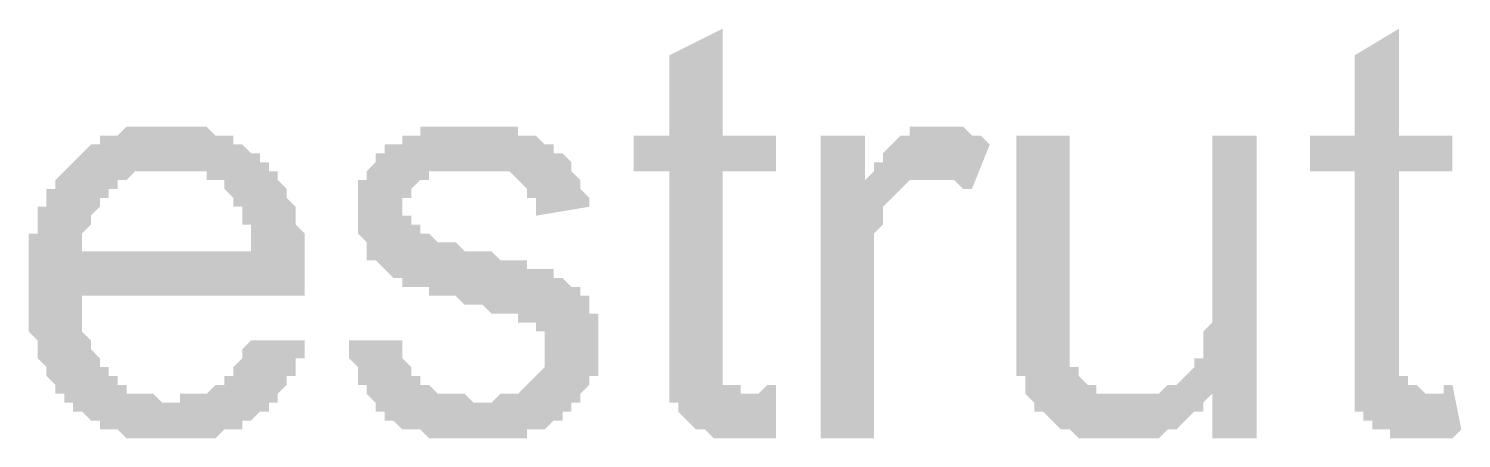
# Model space of a CAD drawing. Header units: millimetres. Extents: x 3949 to 6037, y -1956 to 1273.
# Drawn here: x 4943.98 to 4951.84, y -1666.15 to -1663.9 of the extents above; entities that cross this region are included whole.
import ezdxf

# ---------------------------------------------------------------- set-up
doc = ezdxf.new("R2010")
doc.units = ezdxf.units.MM
doc.layers.add('PADRÃO DE ENTRADA', color=7, linetype='Continuous', lineweight=0)

msp = doc.modelspace()

# ---------------------------------------------------------------- hatches: boundary and pattern name
at = {"layer": 'PADRÃO DE ENTRADA', "transparency": 33554559}
for points in [[(4948.0768, -1665.8569), (4948.0768, -1666.101), (4948.0768, -1666.1499), (4948.0279, -1666.1499), (4947.9791, -1666.1499), (4947.9791, -1666.1499), (4947.9303, -1666.1499), (4947.8815, -1666.1499), (4947.8815, -1666.1499), (4947.8327, -1666.1499), (4947.8327, -1666.1499), (4947.7838, -1666.1499), (4947.735, -1666.1499), (4947.735, -1666.1499), (4947.6862, -1666.101), (4947.6862, -1666.101), (4947.6374, -1666.101), (4947.6374, -1666.101), (4947.5886, -1666.0522), (4947.5886, -1666.0522), (4947.5397, -1666.0034), (4947.5397, -1666.0034), (4947.5397, -1665.9546), (4947.5397, -1665.9546), (4947.4909, -1665.9546), (4947.4909, -1665.9058), (4947.4909, -1665.9058), (4947.4909, -1665.8569), (4947.4909, -1665.8081), (4947.4909, -1665.8081), (4947.4909, -1665.7593), (4947.4909, -1665.7105), (4947.4909, -1665.6617), (4947.4909, -1665.6617), (4947.4909, -1664.6853), (4947.2956, -1664.6853), (4947.2956, -1664.49), (4947.4909, -1664.49), (4947.4909, -1664.0506), (4947.7838, -1663.9041), (4947.7838, -1664.49), (4948.0768, -1664.49), (4948.0768, -1664.6853), (4947.7838, -1664.6853), (4947.7838, -1665.6617), (4947.7838, -1665.7105), (4947.7838, -1665.7593), (4947.7838, -1665.7593), (4947.7838, -1665.8081), (4947.7838, -1665.8081), (4947.7838, -1665.8569), (4947.8327, -1665.8569), (4947.8327, -1665.8569), (4947.8815, -1665.8569), (4947.8815, -1665.9058), (4947.9303, -1665.9058), (4947.9303, -1665.9058), (4947.9791, -1665.9058), (4947.9791, -1665.9058), (4948.0279, -1665.8569), (4948.0768, -1665.8569)], [(4951.7871, -1665.8569), (4951.8359, -1666.101), (4951.7871, -1666.1499), (4951.7383, -1666.1499), (4951.7383, -1666.1499), (4951.6895, -1666.1499), (4951.6895, -1666.1499), (4951.6407, -1666.1499), (4951.6407, -1666.1499), (4951.5918, -1666.1499), (4951.543, -1666.1499), (4951.4942, -1666.1499), (4951.4942, -1666.1499), (4951.4454, -1666.1499), (4951.4454, -1666.101), (4951.3966, -1666.101), (4951.3966, -1666.101), (4951.3477, -1666.101), (4951.3477, -1666.0522), (4951.2989, -1666.0522), (4951.2989, -1666.0034), (4951.2501, -1666.0034), (4951.2501, -1665.9546), (4951.2501, -1665.9546), (4951.2501, -1665.9546), (4951.2501, -1665.9058), (4951.2501, -1665.9058), (4951.2501, -1665.8569), (4951.2501, -1665.8081), (4951.2501, -1665.8081), (4951.2501, -1665.7593), (4951.2501, -1665.7105), (4951.2501, -1665.6617), (4951.2501, -1665.6617), (4951.2501, -1664.6853), (4951.006, -1664.6853), (4951.006, -1664.49), (4951.2501, -1664.49), (4951.2501, -1664.0506), (4951.4942, -1663.9041), (4951.4942, -1664.49), (4951.7871, -1664.49), (4951.7871, -1664.6853), (4951.4942, -1664.6853), (4951.4942, -1665.6617), (4951.4942, -1665.7105), (4951.4942, -1665.7593), (4951.4942, -1665.7593), (4951.4942, -1665.8081), (4951.543, -1665.8081), (4951.543, -1665.8569), (4951.543, -1665.8569), (4951.5918, -1665.8569), (4951.5918, -1665.8569), (4951.6407, -1665.9058), (4951.6407, -1665.9058), (4951.6895, -1665.9058), (4951.6895, -1665.9058), (4951.7383, -1665.9058), (4951.7383, -1665.8569), (4951.7871, -1665.8569)], [(4945.7334, -1665.6128), (4946.0263, -1665.6128), (4946.0263, -1665.6128), (4946.0263, -1665.6617), (4946.0263, -1665.7105), (4946.0263, -1665.7105), (4946.0751, -1665.7593), (4946.0751, -1665.7593), (4946.0751, -1665.8081), (4946.1239, -1665.8081), (4946.1239, -1665.8569), (4946.1239, -1665.8569), (4946.1728, -1665.8569), (4946.1728, -1665.8569), (4946.2216, -1665.9058), (4946.2216, -1665.9058), (4946.2704, -1665.9058), (4946.2704, -1665.9058), (4946.3192, -1665.9058), (4946.368, -1665.9058), (4946.4169, -1665.9546), (4946.4169, -1665.9546), (4946.4169, -1665.9546), (4946.4657, -1665.9546), (4946.5145, -1665.9546), (4946.5633, -1665.9058), (4946.5633, -1665.9058), (4946.6122, -1665.9058), (4946.661, -1665.9058), (4946.661, -1665.9058), (4946.7098, -1665.8569), (4946.7098, -1665.8569), (4946.7098, -1665.8569), (4946.7586, -1665.8081), (4946.7586, -1665.8081), (4946.8074, -1665.7593), (4946.8074, -1665.7593), (4946.8074, -1665.7105), (4946.8074, -1665.7105), (4946.8074, -1665.6617), (4946.8074, -1665.6617), (4946.8074, -1665.6128), (4946.8074, -1665.564), (4946.7586, -1665.564), (4946.7586, -1665.5152), (4946.7586, -1665.5152), (4946.7098, -1665.5152), (4946.7098, -1665.5152), (4946.661, -1665.5152), (4946.661, -1665.4664), (4946.6122, -1665.4664), (4946.6122, -1665.4664), (4946.5633, -1665.4664), (4946.5145, -1665.4664), (4946.4657, -1665.4176), (4946.4657, -1665.4176), (4946.4169, -1665.4176), (4946.368, -1665.4176), (4946.3192, -1665.3687), (4946.2704, -1665.3687), (4946.2704, -1665.3687), (4946.2216, -1665.3687), (4946.1728, -1665.3687), (4946.1728, -1665.3199), (4946.1239, -1665.3199), (4946.1239, -1665.3199), (4946.0751, -1665.3199), (4946.0751, -1665.3199), (4946.0263, -1665.3199), (4946.0263, -1665.2711), (4946.0263, -1665.2711), (4945.9775, -1665.2711), (4945.9775, -1665.2711), (4945.9287, -1665.2223), (4945.9287, -1665.2223), (4945.8798, -1665.1735), (4945.8798, -1665.1735), (4945.831, -1665.1735), (4945.831, -1665.1246), (4945.831, -1665.1246), (4945.831, -1665.0758), (4945.7822, -1665.027), (4945.7822, -1665.027), (4945.7822, -1664.9782), (4945.7822, -1664.9294), (4945.7822, -1664.9294), (4945.7822, -1664.9294), (4945.7822, -1664.8805), (4945.7822, -1664.8317), (4945.7822, -1664.8317), (4945.7822, -1664.7829), (4945.7822, -1664.7341), (4945.831, -1664.7341), (4945.831, -1664.6853), (4945.831, -1664.6853), (4945.8798, -1664.6364), (4945.8798, -1664.6364), (4945.8798, -1664.5876), (4945.9287, -1664.5876), (4945.9287, -1664.5388), (4945.9775, -1664.5388), (4945.9775, -1664.5388), (4946.0263, -1664.5388), (4946.0263, -1664.49), (4946.0751, -1664.49), (4946.1239, -1664.49), (4946.1239, -1664.49), (4946.1239, -1664.4412), (4946.1728, -1664.4412), (4946.2216, -1664.4412), (4946.2216, -1664.4412), (4946.2704, -1664.4412), (4946.3192, -1664.4412), (4946.3192, -1664.4412), (4946.368, -1664.4412), (4946.368, -1664.4412), (4946.4169, -1664.4412), (4946.4657, -1664.4412), (4946.4657, -1664.4412), (4946.5145, -1664.4412), (4946.5633, -1664.4412), (4946.5633, -1664.4412), (4946.6122, -1664.4412), (4946.661, -1664.4412), (4946.661, -1664.49), (4946.7098, -1664.49), (4946.7098, -1664.49), (4946.7586, -1664.49), (4946.8074, -1664.5388), (4946.8074, -1664.5388), (4946.8563, -1664.5388), (4946.8563, -1664.5876), (4946.9051, -1664.5876), (4946.9051, -1664.5876), (4946.9539, -1664.6364), (4946.9539, -1664.6364), (4946.9539, -1664.6853), (4946.9539, -1664.6853), (4947.0027, -1664.7341), (4947.0027, -1664.7341), (4947.0027, -1664.7829), (4947.0027, -1664.7829), (4947.0515, -1664.8317), (4947.0515, -1664.8805), (4947.0515, -1664.8805), (4946.7586, -1664.9294), (4946.7586, -1664.8805), (4946.7586, -1664.8805), (4946.7586, -1664.8317), (4946.7098, -1664.8317), (4946.7098, -1664.7829), (4946.7098, -1664.7829), (4946.661, -1664.7341), (4946.661, -1664.7341), (4946.661, -1664.7341), (4946.6122, -1664.6853), (4946.6122, -1664.6853), (4946.5633, -1664.6853), (4946.5145, -1664.6853), (4946.5145, -1664.6853), (4946.4657, -1664.6853), (4946.4169, -1664.6853), (4946.4169, -1664.6853), (4946.368, -1664.6853), (4946.3192, -1664.6853), (4946.2704, -1664.6853), (4946.2704, -1664.6853), (4946.2216, -1664.6853), (4946.2216, -1664.6853), (4946.1728, -1664.6853), (4946.1728, -1664.7341), (4946.1239, -1664.7341), (4946.1239, -1664.7341), (4946.1239, -1664.7341), (4946.0751, -1664.7829), (4946.0751, -1664.7829), (4946.0751, -1664.8317), (4946.0263, -1664.8317), (4946.0263, -1664.8805), (4946.0263, -1664.9294), (4946.0751, -1664.9294), (4946.0751, -1664.9782), (4946.0751, -1664.9782), (4946.1239, -1664.9782), (4946.1239, -1665.027), (4946.1728, -1665.027), (4946.1728, -1665.027), (4946.1728, -1665.027), (4946.2216, -1665.0758), (4946.2216, -1665.0758), (4946.2216, -1665.0758), (4946.2704, -1665.0758), (4946.3192, -1665.0758), (4946.3192, -1665.0758), (4946.368, -1665.1246), (4946.4169, -1665.1246), (4946.4169, -1665.1246), (4946.4657, -1665.1246), (4946.5145, -1665.1246), (4946.5633, -1665.1735), (4946.6122, -1665.1735), (4946.6122, -1665.1735), (4946.661, -1665.1735), (4946.7098, -1665.1735), (4946.7098, -1665.2223), (4946.7586, -1665.2223), (4946.7586, -1665.2223), (4946.8074, -1665.2223), (4946.8074, -1665.2223), (4946.8563, -1665.2223), (4946.8563, -1665.2711), (4946.9051, -1665.2711), (4946.9051, -1665.2711), (4946.9539, -1665.3199), (4946.9539, -1665.3199), (4947.0027, -1665.3199), (4947.0027, -1665.3687), (4947.0515, -1665.3687), (4947.0515, -1665.4176), (4947.0515, -1665.4176), (4947.0515, -1665.4664), (4947.1004, -1665.4664), (4947.1004, -1665.5152), (4947.1004, -1665.5152), (4947.1004, -1665.564), (4947.1004, -1665.6128), (4947.1004, -1665.6617), (4947.1004, -1665.6617), (4947.1004, -1665.6617), (4947.1004, -1665.7105), (4947.1004, -1665.7105), (4947.1004, -1665.7593), (4947.1004, -1665.8081), (4947.0515, -1665.8081), (4947.0515, -1665.8569), (4947.0515, -1665.8569), (4947.0027, -1665.9058), (4947.0027, -1665.9058), (4947.0027, -1665.9546), (4946.9539, -1665.9546), (4946.9539, -1666.0034), (4946.9051, -1666.0034), (4946.9051, -1666.0522), (4946.8563, -1666.0522), (4946.8563, -1666.0522), (4946.8074, -1666.101), (4946.8074, -1666.101), (4946.7586, -1666.101), (4946.7098, -1666.101), (4946.7098, -1666.1499), (4946.661, -1666.1499), (4946.661, -1666.1499), (4946.6122, -1666.1499), (4946.5633, -1666.1499), (4946.5633, -1666.1499), (4946.5145, -1666.1499), (4946.4657, -1666.1499), (4946.4657, -1666.1499), (4946.4169, -1666.1499), (4946.4169, -1666.1499), (4946.368, -1666.1499), (4946.3192, -1666.1499), (4946.2704, -1666.1499), (4946.2704, -1666.1499), (4946.2216, -1666.1499), (4946.1728, -1666.1499), (4946.1728, -1666.1499), (4946.1239, -1666.101), (4946.1239, -1666.101), (4946.0751, -1666.101), (4946.0263, -1666.101), (4946.0263, -1666.101), (4945.9775, -1666.0522), (4945.9775, -1666.0522), (4945.9775, -1666.0522), (4945.9287, -1666.0522), (4945.9287, -1666.0034), (4945.8798, -1666.0034), (4945.8798, -1665.9546), (4945.8798, -1665.9546), (4945.831, -1665.9058), (4945.831, -1665.9058), (4945.831, -1665.8569), (4945.7822, -1665.8569), (4945.7822, -1665.8081), (4945.7822, -1665.8081), (4945.7822, -1665.7593), (4945.7334, -1665.7105), (4945.7334, -1665.7105), (4945.7334, -1665.6617), (4945.7334, -1665.6128)], [(4948.3209, -1666.1499), (4948.3209, -1664.49), (4948.565, -1664.49), (4948.565, -1664.7341), (4948.6138, -1664.6853), (4948.6138, -1664.6364), (4948.6626, -1664.6364), (4948.6626, -1664.5876), (4948.6626, -1664.5876), (4948.7114, -1664.5388), (4948.7114, -1664.5388), (4948.7603, -1664.49), (4948.7603, -1664.49), (4948.7603, -1664.49), (4948.8091, -1664.49), (4948.8091, -1664.4412), (4948.8579, -1664.4412), (4948.8579, -1664.4412), (4948.9067, -1664.4412), (4948.9555, -1664.4412), (4948.9555, -1664.4412), (4948.9555, -1664.4412), (4949.0044, -1664.4412), (4949.0044, -1664.4412), (4949.0532, -1664.4412), (4949.102, -1664.4412), (4949.102, -1664.4412), (4949.1508, -1664.49), (4949.1996, -1664.49), (4949.1996, -1664.49), (4949.2485, -1664.5388), (4949.1508, -1664.7829), (4949.102, -1664.7829), (4949.0532, -1664.7341), (4949.0532, -1664.7341), (4949.0044, -1664.7341), (4949.0044, -1664.7341), (4948.9555, -1664.7341), (4948.9067, -1664.7341), (4948.9067, -1664.7341), (4948.8579, -1664.7341), (4948.8091, -1664.7341), (4948.8091, -1664.7341), (4948.7603, -1664.7829), (4948.7603, -1664.7829), (4948.7603, -1664.7829), (4948.7114, -1664.8317), (4948.7114, -1664.8317), (4948.6626, -1664.8805), (4948.6626, -1664.8805), (4948.6626, -1664.9294), (4948.6626, -1664.9294), (4948.6626, -1664.9782), (4948.6626, -1664.9782), (4948.6138, -1665.027), (4948.6138, -1665.027), (4948.6138, -1665.0758), (4948.6138, -1665.1246), (4948.6138, -1665.1246), (4948.6138, -1665.1735), (4948.6138, -1665.2223), (4948.6138, -1665.2223), (4948.6138, -1665.2711), (4948.6138, -1666.1499)], [(4950.469, -1666.1499), (4950.469, -1665.9058), (4950.469, -1665.9058), (4950.4201, -1665.9546), (4950.4201, -1665.9546), (4950.4201, -1666.0034), (4950.3713, -1666.0034), (4950.3713, -1666.0034), (4950.3225, -1666.0522), (4950.3225, -1666.0522), (4950.2737, -1666.101), (4950.2737, -1666.101), (4950.2249, -1666.101), (4950.2249, -1666.101), (4950.176, -1666.1499), (4950.1272, -1666.1499), (4950.1272, -1666.1499), (4950.0784, -1666.1499), (4950.0784, -1666.1499), (4950.0296, -1666.1499), (4949.9808, -1666.1499), (4949.9808, -1666.1499), (4949.9808, -1666.1499), (4949.9319, -1666.1499), (4949.8831, -1666.1499), (4949.8831, -1666.1499), (4949.8343, -1666.1499), (4949.7855, -1666.1499), (4949.7855, -1666.1499), (4949.7367, -1666.1499), (4949.6878, -1666.101), (4949.6878, -1666.101), (4949.639, -1666.101), (4949.639, -1666.101), (4949.5902, -1666.0522), (4949.5902, -1666.0522), (4949.5414, -1666.0034), (4949.5414, -1666.0034), (4949.4926, -1666.0034), (4949.4926, -1665.9546), (4949.4926, -1665.9546), (4949.4437, -1665.9058), (4949.4437, -1665.9058), (4949.4437, -1665.8569), (4949.4437, -1665.8081), (4949.3949, -1665.8081), (4949.3949, -1665.7593), (4949.3949, -1665.7593), (4949.3949, -1665.7593), (4949.3949, -1665.7105), (4949.3949, -1665.6617), (4949.3949, -1665.6617), (4949.3949, -1665.6128), (4949.3949, -1665.564), (4949.3949, -1665.564), (4949.3949, -1665.5152), (4949.3949, -1665.5152), (4949.3949, -1664.49), (4949.6878, -1664.49), (4949.6878, -1665.3687), (4949.6878, -1665.4176), (4949.6878, -1665.4664), (4949.6878, -1665.5152), (4949.6878, -1665.564), (4949.6878, -1665.564), (4949.6878, -1665.6128), (4949.6878, -1665.6617), (4949.6878, -1665.6617), (4949.6878, -1665.6617), (4949.6878, -1665.6617), (4949.6878, -1665.7105), (4949.6878, -1665.7593), (4949.7367, -1665.7593), (4949.7367, -1665.8081), (4949.7367, -1665.8081), (4949.7855, -1665.8569), (4949.7855, -1665.8569), (4949.8343, -1665.8569), (4949.8343, -1665.9058), (4949.8831, -1665.9058), (4949.9319, -1665.9058), (4949.9319, -1665.9058), (4949.9808, -1665.9058), (4950.0296, -1665.9058), (4950.0296, -1665.9058), (4950.0296, -1665.9058), (4950.0784, -1665.9058), (4950.1272, -1665.9058), (4950.1272, -1665.9058), (4950.176, -1665.9058), (4950.176, -1665.9058), (4950.2249, -1665.8569), (4950.2737, -1665.8569), (4950.2737, -1665.8569), (4950.3225, -1665.8081), (4950.3225, -1665.8081), (4950.3713, -1665.7593), (4950.3713, -1665.7593), (4950.3713, -1665.7105), (4950.4201, -1665.7105), (4950.4201, -1665.6617), (4950.4201, -1665.6617), (4950.4201, -1665.6128), (4950.4201, -1665.6128), (4950.4201, -1665.564), (4950.4201, -1665.564), (4950.469, -1665.5152), (4950.469, -1665.4664), (4950.469, -1665.4664), (4950.469, -1665.4176), (4950.469, -1665.3687), (4950.469, -1665.3687), (4950.469, -1664.49), (4950.7131, -1664.49), (4950.7131, -1666.1499)]]:
    msp.add_hatch(color=7, dxfattribs=at).paths.add_polyline_path(points)
h = msp.add_hatch(color=7, dxfattribs=at)
h.paths.add_polyline_path([(4945.1964, -1665.6128), (4945.4893, -1665.6128), (4945.4893, -1665.6617), (4945.4893, -1665.7105), (4945.4405, -1665.7105), (4945.4405, -1665.7593), (4945.4405, -1665.8081), (4945.3916, -1665.8081), (4945.3916, -1665.8569), (4945.3916, -1665.8569), (4945.3428, -1665.9058), (4945.3428, -1665.9058), (4945.3428, -1665.9546), (4945.294, -1665.9546), (4945.294, -1666.0034), (4945.2452, -1666.0034), (4945.2452, -1666.0034), (4945.2452, -1666.0034), (4945.1964, -1666.0522), (4945.1964, -1666.0522), (4945.1475, -1666.0522), (4945.1475, -1666.101), (4945.0987, -1666.101), (4945.0987, -1666.101), (4945.0499, -1666.101), (4945.0011, -1666.1499), (4945.0011, -1666.1499), (4944.9523, -1666.1499), (4944.9523, -1666.1499), (4944.9034, -1666.1499), (4944.8546, -1666.1499), (4944.8058, -1666.1499), (4944.8058, -1666.1499), (4944.757, -1666.1499), (4944.757, -1666.1499), (4944.7082, -1666.1499), (4944.7082, -1666.1499), (4944.6593, -1666.1499), (4944.6105, -1666.1499), (4944.6105, -1666.1499), (4944.5617, -1666.1499), (4944.5129, -1666.1499), (4944.5129, -1666.1499), (4944.464, -1666.101), (4944.4152, -1666.101), (4944.4152, -1666.101), (4944.3664, -1666.101), (4944.3664, -1666.0522), (4944.3176, -1666.0522), (4944.3176, -1666.0522), (4944.2688, -1666.0034), (4944.2688, -1666.0034), (4944.2199, -1666.0034), (4944.2199, -1665.9546), (4944.1711, -1665.9546), (4944.1711, -1665.9546), (4944.1711, -1665.9058), (4944.1223, -1665.9058), (4944.1223, -1665.8569), (4944.1223, -1665.8569), (4944.0735, -1665.8081), (4944.0735, -1665.8081), (4944.0735, -1665.7593), (4944.0735, -1665.7593), (4944.0247, -1665.7105), (4944.0247, -1665.7105), (4944.0247, -1665.6617), (4944.0247, -1665.6617), (4944.0247, -1665.6128), (4943.9758, -1665.564), (4943.9758, -1665.564), (4943.9758, -1665.5152), (4943.9758, -1665.4664), (4943.9758, -1665.4664), (4943.9758, -1665.4176), (4943.9758, -1665.3687), (4943.9758, -1665.3199), (4943.9758, -1665.3199), (4943.9758, -1665.2711), (4943.9758, -1665.2223), (4943.9758, -1665.2223), (4943.9758, -1665.1735), (4943.9758, -1665.1246), (4943.9758, -1665.1246), (4943.9758, -1665.0758), (4943.9758, -1665.027), (4944.0247, -1665.027), (4944.0247, -1664.9782), (4944.0247, -1664.9294), (4944.0247, -1664.9294), (4944.0247, -1664.8805), (4944.0735, -1664.8805), (4944.0735, -1664.8317), (4944.0735, -1664.8317), (4944.0735, -1664.7829), (4944.1223, -1664.7829), (4944.1223, -1664.7341), (4944.1223, -1664.7341), (4944.1711, -1664.6853), (4944.1711, -1664.6853), (4944.1711, -1664.6853), (4944.2199, -1664.6364), (4944.2199, -1664.6364), (4944.2688, -1664.5876), (4944.2688, -1664.5876), (4944.3176, -1664.5388), (4944.3176, -1664.5388), (4944.3664, -1664.5388), (4944.3664, -1664.49), (4944.4152, -1664.49), (4944.4152, -1664.49), (4944.464, -1664.49), (4944.464, -1664.49), (4944.5129, -1664.4412), (4944.5617, -1664.4412), (4944.5617, -1664.4412), (4944.6105, -1664.4412), (4944.6593, -1664.4412), (4944.6593, -1664.4412), (4944.7082, -1664.4412), (4944.757, -1664.4412), (4944.757, -1664.4412), (4944.757, -1664.4412), (4944.8058, -1664.4412), (4944.8546, -1664.4412), (4944.8546, -1664.4412), (4944.9034, -1664.4412), (4944.9523, -1664.4412), (4944.9523, -1664.4412), (4945.0011, -1664.49), (4945.0011, -1664.49), (4945.0499, -1664.49), (4945.0987, -1664.49), (4945.0987, -1664.5388), (4945.1475, -1664.5388), (4945.1475, -1664.5388), (4945.1964, -1664.5876), (4945.1964, -1664.5876), (4945.2452, -1664.5876), (4945.2452, -1664.6364), (4945.294, -1664.6364), (4945.294, -1664.6364), (4945.294, -1664.6853), (4945.3428, -1664.6853), (4945.3428, -1664.7341), (4945.3428, -1664.7341), (4945.3916, -1664.7829), (4945.3916, -1664.7829), (4945.3916, -1664.8317), (4945.3916, -1664.8317), (4945.4405, -1664.8805), (4945.4405, -1664.8805), (4945.4405, -1664.9294), (4945.4405, -1664.9782), (4945.4405, -1664.9782), (4945.4893, -1665.027), (4945.4893, -1665.0758), (4945.4893, -1665.0758), (4945.4893, -1665.1246), (4945.4893, -1665.1735), (4945.4893, -1665.1735), (4945.4893, -1665.2223), (4945.4893, -1665.2711), (4945.4893, -1665.2711), (4945.4893, -1665.3199), (4945.4893, -1665.3687), (4945.4893, -1665.3687), (4944.2688, -1665.3687), (4944.2688, -1665.4176), (4944.2688, -1665.4664), (4944.2688, -1665.4664), (4944.2688, -1665.5152), (4944.2688, -1665.564), (4944.2688, -1665.564), (4944.3176, -1665.6128), (4944.3176, -1665.6128), (4944.3176, -1665.6617), (4944.3176, -1665.6617), (4944.3664, -1665.7105), (4944.3664, -1665.7105), (4944.3664, -1665.7593), (4944.4152, -1665.7593), (4944.4152, -1665.8081), (4944.4152, -1665.8081), (4944.464, -1665.8081), (4944.464, -1665.8569), (4944.5129, -1665.8569), (4944.5129, -1665.9058), (4944.5617, -1665.9058), (4944.6105, -1665.9058), (4944.6105, -1665.9058), (4944.6593, -1665.9058), (4944.6593, -1665.9058), (4944.7082, -1665.9546), (4944.757, -1665.9546), (4944.757, -1665.9546), (4944.8058, -1665.9546), (4944.8058, -1665.9058), (4944.8546, -1665.9058), (4944.9034, -1665.9058), (4944.9034, -1665.9058), (4944.9523, -1665.9058), (4944.9523, -1665.9058), (4945.0011, -1665.8569), (4945.0011, -1665.8569), (4945.0499, -1665.8569), (4945.0499, -1665.8081), (4945.0987, -1665.8081), (4945.0987, -1665.7593), (4945.0987, -1665.7593), (4945.1475, -1665.7105), (4945.1475, -1665.7105), (4945.1475, -1665.6617), (4945.1964, -1665.6128), (4945.1964, -1665.6128), (4945.1964, -1665.6128)], flags=0)
h.paths.add_polyline_path([(4944.2688, -1665.1246), (4945.1964, -1665.1246), (4945.1964, -1665.0758), (4945.1964, -1665.0758), (4945.1964, -1665.027), (4945.1964, -1664.9782), (4945.1475, -1664.9782), (4945.1475, -1664.9294), (4945.1475, -1664.9294), (4945.1475, -1664.8805), (4945.0987, -1664.8805), (4945.0987, -1664.8317), (4945.0987, -1664.8317), (4945.0499, -1664.7829), (4945.0499, -1664.7829), (4945.0499, -1664.7341), (4945.0011, -1664.7341), (4944.9523, -1664.7341), (4944.9523, -1664.6853), (4944.9034, -1664.6853), (4944.9034, -1664.6853), (4944.8546, -1664.6853), (4944.8546, -1664.6853), (4944.8058, -1664.6853), (4944.757, -1664.6853), (4944.757, -1664.6853), (4944.7082, -1664.6853), (4944.6593, -1664.6853), (4944.6593, -1664.6853), (4944.6105, -1664.6853), (4944.6105, -1664.6853), (4944.5617, -1664.6853), (4944.5129, -1664.7341), (4944.5129, -1664.7341), (4944.464, -1664.7341), (4944.464, -1664.7829), (4944.4152, -1664.7829), (4944.4152, -1664.7829), (4944.4152, -1664.8317), (4944.3664, -1664.8317), (4944.3664, -1664.8805), (4944.3664, -1664.8805), (4944.3176, -1664.9294), (4944.3176, -1664.9294), (4944.3176, -1664.9782), (4944.3176, -1664.9782), (4944.2688, -1665.027), (4944.2688, -1665.0758), (4944.2688, -1665.0758), (4944.2688, -1665.1246), (4944.2688, -1665.1246)], flags=0)

doc.saveas('drawing.dxf')
